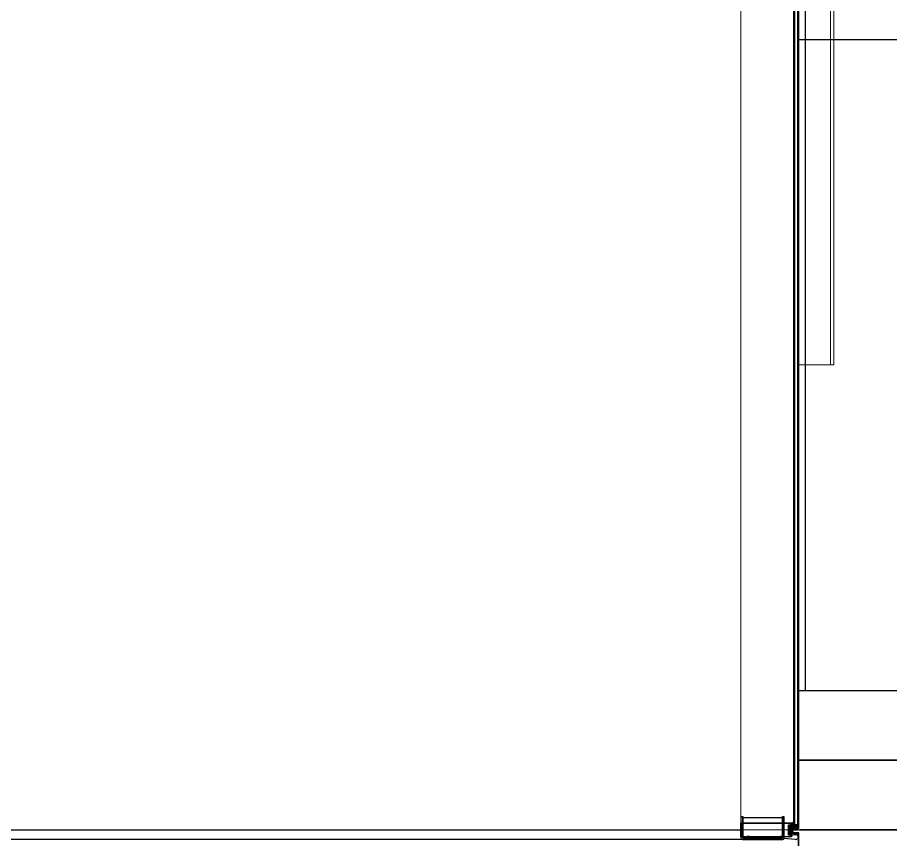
# Model space of a CAD drawing. Header units: millimetres. Extents: x 17311 to 801382, y -242618 to -104888.
# Drawn here: x 152559 to 156312, y -155280 to -151743 of the extents above; entities that cross this region are included whole.
import ezdxf

# ---------------------------------------------------------------- set-up
doc = ezdxf.new("R2010")
doc.units = ezdxf.units.MM
doc.header["$LTSCALE"] = 250
for name, pattern in [('CENTER', [50.8, 31.75, -6.35, 6.35, -6.35]), ('HIDDEN', [9.525, 6.35, -3.175]), ('HIDDEN2', [4.7625, 3.175, -1.5875])]:
    doc.linetypes.add(name, pattern=pattern)
for name, color, linetype in [('A-ELE-8', 8, 'Continuous'), ('A-FIN', 6, 'Continuous'), ('A-FIN-8', 8, 'Continuous'), ('A-WIN', 4, 'Continuous'), ('B-AR', 7, 'Continuous'), ('EXTRUSION', 7, 'Continuous'), ('GLASS', 7, 'Continuous'), ('ISL', 251, 'Continuous'), ('polyamide', 6, 'Continuous'), ('S-TEEL', 4, 'Continuous'), ('SCREW', 1, 'Continuous'), ('SEALANT', 252, 'Continuous'), ('W250', 7, 'Continuous')]:
    doc.layers.add(name, color=color, linetype=linetype)
doc.layers.add('A-WIN-ELE', color=8, linetype='Continuous', lineweight=9)
doc.layers.add('CEN', color=1, linetype='Continuous', lineweight=9)
pattern_1 = [(90, (81559.6663, 89232.96467), (-0.15875, 0.079375), [0, -0.15875])]

# ---------------------------------------------------------------- blocks, each defined once
blk = doc.blocks.new('A$C4f50ee67')
at = {"layer": 'GLASS', "transparency": 33554687}
h = blk.add_hatch(dxfattribs=at)
h.set_pattern_fill('ANSI37', color=253, scale=10, angle=90, style=0)
h.set_pattern_definition([(315, (-482.3626, 2021.3178), (0.8838835, 0.8838835), []), (45, (-482.3626, 2021.3178), (-0.8838835, 0.8838835), [])])
h.paths.add_polyline_path([(-202, 8.5, 0.198912), (-201.7, 7.8, 0.112366), (-214.3, 7.8, 0.198912), (-214, 8.5), (-214, 15.5), (-213, 15.5), (-213, 16.2, 0.414214), (-212.3, 15.5), (-203.8, 15.5, 0.414035), (-203.1, 16.2), (-203.1, 15.5), (-202, 15.5)])
at = {"layer": 'SEALANT'}
h = blk.add_hatch(dxfattribs=at)
h.set_pattern_fill('DOTS', color=8, scale=10, angle=248.1986)
h.set_pattern_definition([(248.1986, (-86558.2096, -35092.0081), (0.464238432, -0.5222680618), [0, -0.625])])
edge = h.paths.add_edge_path()
edge.add_ellipse((-211.4, 4.9), major_axis=(0, 3.37), ratio=1, start_angle=0, end_angle=360, ccw=False)
at = {"layer": 'SEALANT', "transparency": 33554687}
h = blk.add_hatch(dxfattribs=at)
h.set_pattern_fill('ANSI37', color=253, scale=0.5)
h.set_pattern_definition([(225, (58217.0189, -22344.7967), (1.122532015, -1.122532015), []), (315, (58217.0189, -22344.7967), (1.122532015, 1.122532015), [])])
h.paths.add_polyline_path([(-188, 14.5), (-196, 14.5), (-196, 31, 0.032752), (-188, 30)])
at = {"layer": 'SEALANT'}
h = blk.add_hatch(dxfattribs=at)
h.set_pattern_fill('DASH', color=253, scale=0.5, angle=90, style=0)
h.set_pattern_definition([(270, (-24036.0779, 66483.7451), (1.5875, -1.5875), [1.5875, -1.5875])])
h.paths.add_polyline_path([(-188, 14.5), (-196, 14.5), (-196, 4.5), (-188, 4.5)])
at = {"layer": 'SEALANT', "transparency": 33554687}
h = blk.add_hatch(dxfattribs=at)
h.set_pattern_fill('DOTS', color=253, scale=0.1, angle=90)
h.set_pattern_definition(pattern_1)
h.paths.add_polyline_path([(-187.9, 2.7), (-186.1, 2.7), (-186.1, 2.9), (-186.1, 3.8), (-186.1, 4.5), (-187.5, 4.5, -0.362029), (-188, 4.9, -0.057613), (-188.3, 2.5), (-188.1, 2.7, -0.198912)])
h = blk.add_hatch(dxfattribs=at)
h.set_pattern_fill('DOTS', color=253, scale=0.1, angle=270)
h.set_pattern_definition(pattern_1)
h.paths.add_polyline_path([(-187.9, -2.7), (-186.1, -2.7), (-186.1, -3), (-186.1, -3.8), (-186.1, -4.5), (-187.5, -4.5, 0.362029), (-188, -4.9, 0.057613), (-188.3, -2.5), (-188.1, -2.7, 0.198912)])
at = {"layer": 'B-AR'}
for points in [[(-183.6, -2.7, -0.414214), (-182.6, -3.7), (-182.6, -4.6, 0.298217), (-182.9, -5.1, 0.298217), (-182.6, -5.5), (-182.6, -16.3, 0.298217), (-182.9, -16.8, 0.414214), (-182.4, -17.3), (-180.4, -17.3, 0.414214), (-179.9, -16.8, 0.236068), (-180.1, -16.4), (-180.1, -0.4, 0.236068), (-179.9, 0, 0.236068), (-180.1, 0.4), (-180.1, 16.4, 0.236068), (-179.9, 16.8, 0.414214), (-180.4, 17.3), (-182.4, 17.3, 0.414214), (-182.9, 16.8, 0.298217), (-182.6, 16.3), (-182.6, 5.5, 0.298217), (-182.9, 5.1, 0.298217), (-182.6, 4.6), (-182.6, 3.7, -0.414214), (-183.6, 2.7), (-187.9, 2.7, 0.198912), (-188.1, 2.7), (-189, 1.8, -0.198911), (-189.7, 1.5), (-215.8, 1.5, 0.414214), (-217.3, 0, 0.414214), (-215.8, -1.5), (-189.7, -1.5, -0.198912), (-189, -1.8), (-188.3, -2.5, 0.198912), (-187.6, -2.7)], [(-185.3, 19, -0.414214), (-184.3, 20), (-178, 20, -0.414214), (-177.5, 19.5), (-177.5, -19.5, -0.414214), (-178, -20), (-184.3, -20, -0.414214), (-185.3, -19), (-185.3, -4.7, 0.414214), (-185.5, -4.5), (-187.5, -4.5, 0.414214), (-188, -5), (-188, -30), (30, -30), (30, 30), (-188, 30), (-188, 5, 0.414214), (-187.5, 4.5), (-185.5, 4.5, 0.414214), (-185.3, 4.7)], [(-150.6, -28), (-185.2, -28, -0.414214), (-185.7, -27.5), (-185.7, -22.7, -0.414214), (-185.2, -22.2), (-175.8, -22.2, 0.414214), (-175.3, -21.7), (-175.3, 21.7, 0.414214), (-175.8, 22.2), (-185.2, 22.2, -0.414214), (-185.7, 22.7), (-185.7, 27.5, -0.414214), (-185.2, 28), (-150.6, 28), (-150.1, 27.5), (-140.9, 27.5), (-140.4, 28), (-7.6, 28), (-7.1, 27.5), (2.1, 27.5), (2.6, 28), (27, 28, -0.414214), (27.5, 27.5), (27.5, -27.5, -0.414214), (27, -28), (2.6, -28), (2.1, -27.5), (-7.1, -27.5), (-7.6, -28), (-140.4, -28), (-140.9, -27.5), (-150.1, -27.5)]]:
    blk.add_lwpolyline(points, format="xyb", close=True, dxfattribs=at)
at = {"layer": 'CEN', "ltscale": 0.005}
blk.add_line((50, 0), (-240, 0), dxfattribs=at)
at = {"layer": 'GLASS', "color": 1, "linetype": 'Continuous'}
for p, q in [((-213.3, 15.5, 0), (-213.3, 22.5, 0)), ((-202.8, 15.5, 0), (-202.8, 22.5, 0))]:
    blk.add_line(p, q, dxfattribs=at)
at = {"layer": 'GLASS', "color": 1, "linetype": 'Continuous', "elevation": 0}
blk.add_lwpolyline([(-202, 8.5, 0.198912), (-201.7, 7.8, 0.112366), (-214.3, 7.8, 0.198912), (-214, 8.5), (-214, 15.5), (-213, 15.5), (-213, 16.2, 0.414214), (-212.3, 15.5), (-203.8, 15.5, 0.414035), (-203.1, 16.2), (-203.1, 15.5), (-202, 15.5)], format="xyb", close=True, dxfattribs=at)
for points in [[(-213, 15.5), (-213, 22.5), (-214, 22.5), (-214, 15.5)], [(-203.1, 15.5), (-203.1, 22.5), (-202, 22.5), (-202, 15.5)]]:
    blk.add_lwpolyline(points, close=True, dxfattribs=at)
for points in [[(-203.1, 16.2, -0.414214), (-203.8, 15.5), (-212.3, 15.5, -0.414214), (-213, 16.2), (-213, 22, -0.414214), (-212.5, 22.5), (-208.5, 22.5), (-208, 22), (-207.5, 22.5), (-203.6, 22.5, -0.414214), (-203.1, 22), (-203.1, 16.2)], [(-203.6, 16.2), (-203.6, 21.8, 0.414214), (-203.8, 22), (-212.3, 22, 0.414214), (-212.5, 21.8), (-212.5, 16.2, 0.414214), (-212.3, 16), (-203.8, 16, 0.414214), (-203.6, 16.2)]]:
    blk.add_lwpolyline(points, format="xyb", dxfattribs=at)
at = {"layer": 'GLASS', "color": 8, "linetype": 'Continuous'}
for centre in [(-211.6, 21.2, 0), (-211.6, 19.7, 0), (-211.6, 18.2, 0), (-211.6, 16.7, 0), (-210.3, 21.2, 0), (-210.3, 19.7, 0), (-210.3, 18.2, 0), (-210.3, 16.7, 0), (-208.8, 21.2, 0), (-208.8, 19.7, 0), (-208.8, 18.2, 0), (-208.8, 16.7, 0), (-207.3, 21.2, 0), (-207.3, 19.7, 0), (-207.3, 18.2, 0), (-207.3, 16.7, 0), (-205.8, 21.2, 0), (-205.8, 19.7, 0), (-205.8, 18.2, 0), (-205.8, 16.7, 0), (-204.3, 21.2, 0), (-204.3, 19.7, 0), (-204.3, 18.2, 0), (-204.3, 16.7, 0)]:
    blk.add_circle(centre, 0.65, dxfattribs=at)
at = {"layer": 'polyamide', "color": 5}
blk.add_lwpolyline([(-179.7, -17.9), (-179.7, 0), (-179.7, -17.9), (-183.1, -17.9), (-183.1, -3.5), (-183.6, -3), (-186.1, -3), (-186.1, -3.8), (-185.6, -4.3), (-185.1, -4.3), (-185.1, -6.4), (-184.8, -6.7), (-184.8, -17), (-185.1, -17), (-185.1, -19), (-184.6, -19.5), (-178.2, -19.5), (-177.7, -19), (-177.7, -17), (-178, -17), (-178, -6.5), (-177.7, -6.5), (-177.7, -2), (-178, -2), (-178, 2), (-177.7, 2), (-177.7, 6.5), (-178, 6.5), (-178, 17), (-177.7, 17), (-177.7, 19), (-178.2, 19.5), (-184.6, 19.5), (-185.1, 19), (-185.1, 17), (-184.8, 17), (-184.8, 6.7), (-185.1, 6.4), (-185.1, 4.3), (-185.6, 4.3), (-186.1, 3.8), (-186.1, 2.9), (-183.6, 2.9), (-183.1, 3.4), (-183.1, 17.8), (-179.7, 17.8), (-179.7, 0)], dxfattribs=at)
at = {"layer": 'SEALANT', "color": 4}
blk.add_lwpolyline([(-188, 30, -0.032752), (-196, 31)], format="xyb", dxfattribs=at)
blk.add_lwpolyline([(-188, 14.5), (-196, 14.5), (-196, 4.5), (-188, 4.5)], close=True, dxfattribs=at)
at = {"layer": 'SEALANT', "color": 8}
for centre, start, end in [((-199.4, 5.1), 346.7784, 359.2245), ((-199.4, -5.1), 0.7755, 13.2216)]:
    blk.add_arc(centre, 11.4, start, end, dxfattribs=at)
at = {"layer": 'SEALANT', "color": 4, "extrusion": (0, 0, -1)}
blk.add_ellipse((-211.4, 4.9, 0), major_axis=(0, 3.37), ratio=1, dxfattribs=at)
blk = doc.blocks.new('PH-4-16')
at = {"layer": 'SCREW'}
for p, q in [((-1.5, 0), (-1.5, -1)), ((1.5, 0), (1.5, -1.6)), ((0.1, -0.9), (-2, -1.2)), ((-2, -1.2), (-1.5, -1)), ((0.1, -1), (-2, -1.3)), ((-2, -1.3), (-1.5, -1.5)), ((2, -1.8), (-2, -2.4)), ((-2, -2.4), (-1.5, -2.2)), ((-2, -2.5), (-1.5, -2.7)), ((2, -3), (-2, -3.7)), ((-2, -3.6), (-1.5, -3.5)), ((-2, -3.8), (-1.5, -4)), ((2, -4.3), (-2, -4.9)), ((-2, -4.9), (-1.5, -4.7)), ((-2, -5), (-1.5, -5.2)), ((2, -5.5), (-2, -6.2)), ((-2, -6.1), (-1.5, -5.9)), ((-2, -6.2), (-1.5, -6.4)), ((2, -6.7), (-2, -7.4)), ((-2, -7.4), (-1.5, -7.2)), ((-2, -7.5), (-1.5, -7.7)), ((2, -8), (-2, -8.6)), ((-2, -8.6), (-1.5, -8.4)), ((-2, -8.7), (-1.5, -8.9)), ((2, -9.2), (-2, -9.9)), ((-2, -9.9), (-1.5, -9.7)), ((-2, -10), (-1.5, -10.2)), ((2, -10.5), (-2, -11.1)), ((-2, -11.1), (-1.5, -10.9)), ((-2, -11.2), (-1.5, -11.4)), ((2, -1.9), (-2, -2.5)), ((2, -3.1), (-2, -3.8)), ((2, -4.4), (-2, -5)), ((2, -5.6), (-2, -6.3)), ((2, -6.9), (-2, -7.5)), ((2, -8.1), (-2, -8.7)), ((2, -9.3), (-2, -10)), ((2, -10.6), (-2, -11.2)), ((0.1, -0.9), (-1.5, -1)), ((0.1, -1), (-1.5, -1.5)), ((-1.5, -1.5), (-1.5, -2.2)), ((1.5, -1.6), (-1.5, -2.2)), ((1.5, -2.1), (-1.5, -2.7)), ((-1.5, -2.7), (-1.5, -3.5)), ((1.5, -2.8), (-1.5, -3.5)), ((1.5, -3.3), (-1.5, -4)), ((1.5, -4.1), (-1.5, -4.7)), ((1.5, -4.6), (-1.5, -5.2)), ((-1.5, -5.2), (-1.5, -5.9)), ((1.5, -5.3), (-1.5, -5.9)), ((1.5, -5.8), (-1.5, -6.4)), ((-1.5, -6.4), (-1.5, -7.2)), ((1.5, -6.5), (-1.5, -7.2)), ((1.5, -7.1), (-1.5, -7.7)), ((-1.5, -7.7), (-1.5, -8.4)), ((1.5, -7.8), (-1.5, -8.4)), ((1.5, -8.3), (-1.5, -8.9)), ((-1.5, -8.9), (-1.5, -9.7)), ((1.5, -9), (-1.5, -9.7)), ((1.5, -9.5), (-1.5, -10.2)), ((-1.5, -10.2), (-1.5, -10.9)), ((1.5, -10.3), (-1.5, -10.9)), ((1.5, -10.8), (-1.5, -11.4)), ((-1.5, -11.4), (-1.5, -14.5)), ((-1.5, -14.5), (-1.1, -14.5)), ((0, -16), (-1.5, -14.5)), ((-1.1, -12.6), (-1.1, -14.5)), ((-1.1, -14.5), (0, -16)), ((0, -16), (1.5, -14.5)), ((1.5, -14.5), (0.4, -12.2)), ((1.5, -1.6), (2, -1.8)), ((2, -1.9), (1.5, -2.1)), ((1.5, -2.1), (1.5, -2.8)), ((2, -3), (1.5, -2.8)), ((2, -3.1), (1.5, -3.3)), ((1.5, -3.3), (1.5, -4.1)), ((2, -4.3), (1.5, -4.1)), ((2, -4.4), (1.5, -4.6)), ((1.5, -4.6), (1.5, -5.3)), ((2, -5.5), (1.5, -5.3)), ((2, -5.6), (1.5, -5.8)), ((1.5, -5.8), (1.5, -6.5)), ((2, -6.7), (1.5, -6.5)), ((2, -6.9), (1.5, -7.1)), ((1.5, -7.1), (1.5, -7.8)), ((2, -8), (1.5, -7.8)), ((2, -8.1), (1.5, -8.3)), ((1.5, -8.3), (1.5, -9)), ((2, -9.2), (1.5, -9)), ((2, -9.3), (1.5, -9.5)), ((1.5, -9.5), (1.5, -10.3)), ((2, -10.5), (1.5, -10.3)), ((2, -10.6), (1.5, -10.8)), ((1.5, -10.8), (1.5, -14.5))]:
    blk.add_line(p, q, dxfattribs=at)
at = {"layer": 'SCREW', "color": 1, "linetype": 'CENTER'}
blk.add_line((0, 4), (0, -17.7), dxfattribs=at)
at = {"layer": 'SCREW', "linetype": 'HIDDEN2'}
blk.add_line((-1.5, -4), (-1.5, -4.7), dxfattribs=at)
at = {"layer": 'SCREW'}
blk.add_lwpolyline([(3.5, 1), (3.5, 0), (-3.5, 0), (-3.5, 1, -0.336479), (-2.5, 2.2, -0.138717), (2.5, 2.2, -0.336479)], format="xyb", close=True, dxfattribs=at)
blk.add_lwpolyline([(-2.5, 2.2), (-2.3, 2), (-2.1, 1.9), (-1.8, 1.9), (-1.5, 2), (-1.3, 2), (-1, 2.1), (-0.8, 2.1), (-0.7, 2.1), (-0.6, 2.1), (-0.5, 2), (-0.5, 1.8), (-0.5, 1.6), (-0.5, 1.4), (-0.5, 1.2), (-0.5, 1), (-0.5, 0.8), (-0.4, 0.7), (-0.3, 0.6), (-0.1, 0.6), (0, 0.5), (0.1, 0.6), (0.3, 0.6), (0.4, 0.7), (0.5, 0.8), (0.5, 1), (0.5, 1.2), (0.5, 1.4), (0.5, 1.6), (0.5, 1.8), (0.5, 2), (0.6, 2.1), (0.7, 2.1), (0.8, 2.1), (1, 2.1), (1.3, 2), (1.5, 2), (1.8, 1.9), (2.1, 1.9), (2.3, 2), (2.5, 2.2)], dxfattribs=at)
for centre, radius, start, end in [((-1.9, -1.2), 0.0931, 139.8661, 209.9246), ((-1.9, -2.5), 0.0931, 139.8661, 209.9246), ((-1.9, -3.7), 0.0931, 139.8661, 209.9246), ((-1.9, -4.9), 0.0931, 139.8661, 209.9246), ((-1.9, -6.2), 0.0931, 139.8661, 209.9246), ((-1.9, -7.4), 0.0931, 139.8661, 209.9246), ((-1.9, -8.7), 0.0931, 139.8661, 209.9246), ((-1.9, -9.9), 0.0931, 139.8661, 209.9246), ((-1.9, -11.2), 0.0931, 139.8661, 209.9246), ((-0.3, -12.6), 0.815, 27.365, 180), ((0, -0.9), 0.0605, 310.7271, 69.3149), ((1.9, -1.8), 0.0931, 319.8661, 29.9246), ((1.9, -3.1), 0.0931, 319.8661, 29.9246), ((1.9, -4.3), 0.0931, 319.8661, 29.9246), ((1.9, -5.6), 0.0931, 319.8661, 29.9246), ((1.9, -6.8), 0.0931, 319.8661, 29.9246), ((1.9, -8), 0.0931, 319.8661, 29.9246), ((1.9, -9.3), 0.0931, 319.8661, 29.9246), ((1.9, -10.5), 0.0931, 319.8661, 29.9246)]:
    blk.add_arc(centre, radius, start, end, dxfattribs=at)
blk = doc.blocks.new('A$C1b60ea68')
at = {"layer": 'A-ELE-8', "color": 251}
for p, q in [((-2750, 47150), (-2750, 600)), ((-2774.4, 3400), (850, 3400))]:
    blk.add_line(p, q, dxfattribs=at)
at = {"layer": 'A-ELE-8', "color": 251, "elevation": 0}
for points in [[(-2774.4, 600), (-1700, 600)], [(-1700, 600), (-1700, 300), (-2774.4, 300)], [(-2774.4, 300), (-2300, 300), (-2300, 0), (-2774.4, 0)], [(-2774.4, 0), (-1700, 0), (-1700, -100)]]:
    blk.add_lwpolyline(points, dxfattribs=at)

msp = doc.modelspace()

# ---------------------------------------------------------------- linework, layer by layer
at = {"layer": 'A-FIN', "linetype": 'Continuous'}
msp.add_line((134795.3, -155238.1), (155668.4, -155238.1), dxfattribs=at)
at = {"layer": 'A-FIN', "elevation": 0}
msp.add_lwpolyline([(155918.4, -156040.1), (155918.4, -155253.4, 0.414214), (155915.4, -155250.4), (155889.4, -155250.4), (155889.4, -155243.4), (155886.4, -155243.4), (155886.4, -155250.4, 0.414214), (155889.4, -155253.4), (155915.4, -155253.4), (155915.4, -156040.1)], format="xyb", dxfattribs=at)
at = {"layer": 'A-FIN-8', "linetype": 'Continuous'}
msp.add_line((134795.3, -155278.1), (155672.1, -155278.1), dxfattribs=at)
at = {"layer": 'A-WIN', "elevation": 0}
for points in [[(155894.4, -155229.6, 0.414214), (155895.4, -155230.6), (155899.4, -155230.6, 0.414214), (155900.4, -155229.6), (155900.4, -151646.6, 0.414214), (155899.4, -151645.6), (155895.4, -151645.6, 0.414214), (155894.4, -151646.6)], [(155912.4, -155229.6, 0.414214), (155913.4, -155230.6), (155917.4, -155230.6, 0.414214), (155918.4, -155229.6), (155918.4, -151646.6, 0.414214), (155917.4, -151645.6), (155913.4, -151645.6, 0.414214), (155912.4, -151646.6)]]:
    msp.add_lwpolyline(points, format="xyb", close=True, dxfattribs=at)
at = {"layer": 'A-WIN-ELE'}
msp.add_line((156053.4, -139908.1), (156053.4, -153238.1), dxfattribs=at)
at = {"layer": 'A-WIN-ELE', "elevation": 0}
msp.add_lwpolyline([(155918.4, -153238.1), (156068.4, -153238.1), (156068.4, -139908.1), (155918.4, -139908.1)], close=True, dxfattribs=at)
msp.add_lwpolyline([(155668.4, -155208.1), (155668.4, -139930.6)], dxfattribs=at)
at = {"layer": 'ISL', "elevation": 0}
msp.add_lwpolyline([(155853.5, -155273), (155902.6, -155278.6, 1.372593), (155902.6, -155259.9), (155886.4, -155261.7)], format="xyb", dxfattribs=at)
at = {"layer": 'S-TEEL', "color": 8, "linetype": 'HIDDEN', "ltscale": 2, "elevation": 0}
for points in [[(155670.5, -155254.1), (155670.5, -155180.1), (155676.5, -155180.1), (155676.5, -155254.1)], [(155847.5, -155254.1), (155847.5, -155180.1), (155853.5, -155180.1), (155853.5, -155254.1)]]:
    msp.add_lwpolyline(points, dxfattribs=at)
msp.add_lwpolyline([(155847.5, -155274.1), (155676.5, -155274.1), (155676.5, -155185.1), (155847.5, -155185.1)], close=True, dxfattribs=at)
at = {"layer": 'S-TEEL', "elevation": 0}
msp.add_lwpolyline([(155853.5, -155254.1), (155853.5, -155274.1, -0.414214), (155847.5, -155280.1), (155676.5, -155280.1, -0.414214), (155670.5, -155274.1), (155670.5, -155254.1)], format="xyb", dxfattribs=at)
msp.add_lwpolyline([(155676.5, -155254.1), (155676.5, -155274.1), (155847.5, -155274.1), (155847.5, -155254.1)], dxfattribs=at)

# ---------------------------------------------------------------- block references
msp.add_blockref('A$C1b60ea68', (158695.3, -155238.1))
at = {"layer": 'EXTRUSION', "rotation": 270}
msp.add_blockref('PH-4-16', (155889.4, -155246.9), dxfattribs=at)
at = {"layer": 'W250', "xscale": -1}
msp.add_blockref('A$C4f50ee67', (155698.4, -155238.1), dxfattribs=at)

doc.saveas('drawing.dxf')
